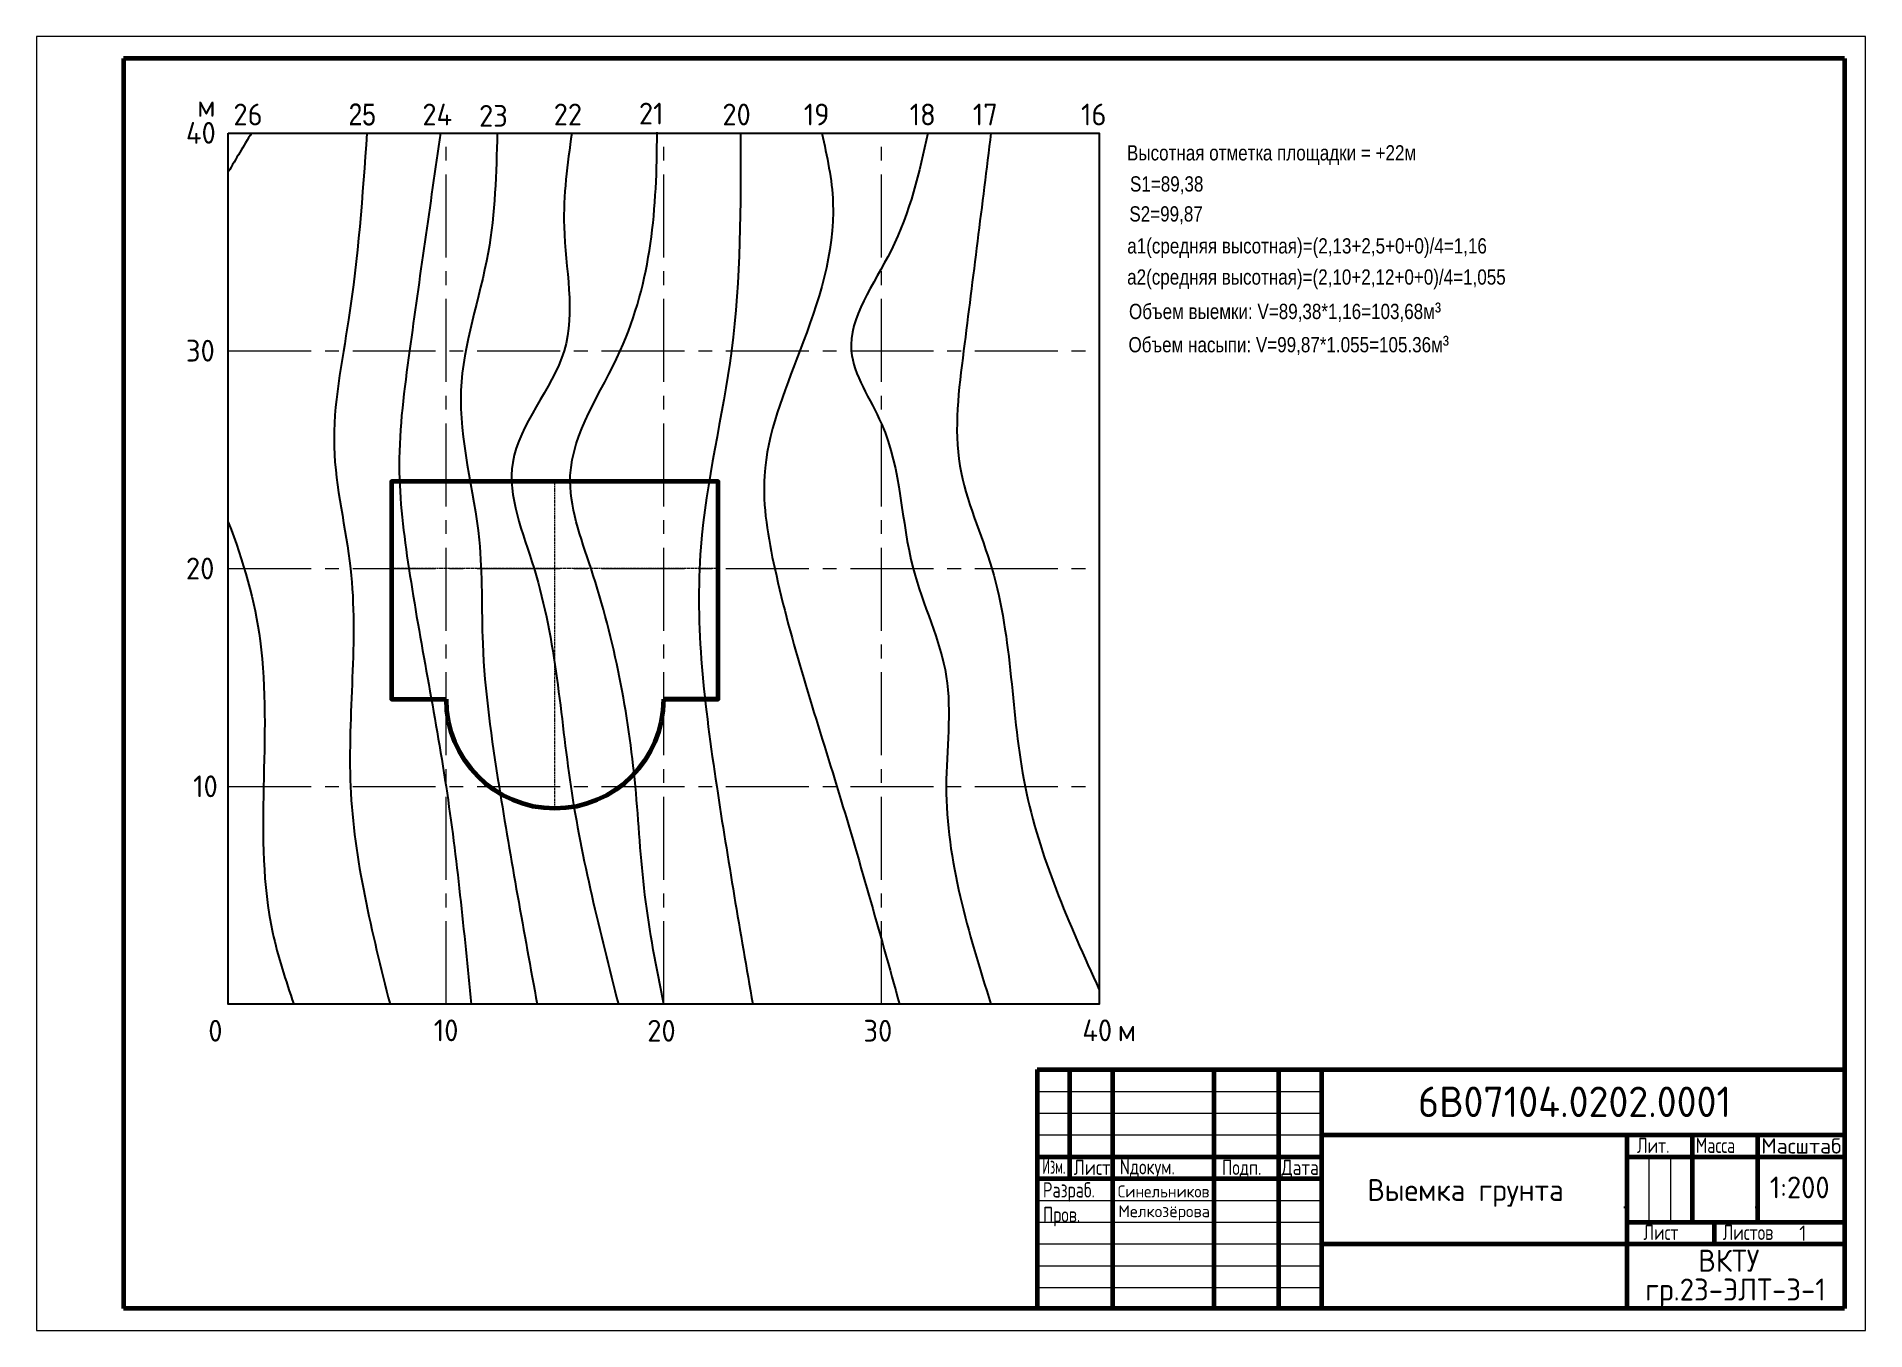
# Paper-space layout 'Layout1' of a CAD drawing. Extents: x -89 to 331, y -42 to 255.
# The model-space entities are those that its viewports show. They can reach past a viewport. Long polylines and large blocks are cut down to what shows.
import ezdxf
from ezdxf.enums import TextEntityAlignment as Align

# ---------------------------------------------------------------- set-up
doc = ezdxf.new("R2010")
doc.units = 0
doc.linetypes.add('ACAD_ISO04W100', pattern=[30, 24, -3, 0, -3])
doc.linetypes.add('CENTER2', pattern=[28.575, 19.05, -3.175, 3.175, -3.175])
doc.layers.get('0').update_dxf_attribs({"color": 6, "linetype": 'CONTINUOUS'})
for name, color, linetype in [('Высота', 7, 'CONTINUOUS'), ('Сетка координат', 7, 'CONTINUOUS'), ('Сооружение', 7, 'CONTINUOUS')]:
    doc.layers.add(name, color=color, linetype=linetype)
for name, color, linetype, lineweight in [('КОНТУР', 7, 'CONTINUOUS', 60), ('ОСИ', 14, 'CENTER2', 20), ('РАЗМЕРЫ', 164, 'CONTINUOUS', 20)]:
    doc.layers.add(name, color=color, linetype=linetype, lineweight=lineweight)
doc.layers.get('0').off()
doc.styles.add('RUSS', font='GOST_B.TTF')
doc.styles.get("Standard").update_dxf_attribs({"font": 'arial.ttf', "width": 0.8})

msp = doc.modelspace()

# ---------------------------------------------------------------- linework, layer by layer
at = {"layer": 'Высота', "color": 30, "true_color": 0xf26722}
for points in [[(3555.66, -529.46, 26000), (2612.79, 2640.02, 26000), (2200.06, 5733.15, 26000), (2168.49, 9470.54, 26000), (2218.16, 12904.17, 26000), (1813.75, 17345.86, 26000), (548.54, 21611.2, 26000), (-1034.54, 27877.43, 26000), (-369.76, 35806.93, 26000), (548.54, 37684.96, 26000), (1616.92, 39470.54, 26000)], [(-552.61, -228.74), (-554.41, -231.72), (-556.21, -234.69), (-557.95, -237.67)]]:
    msp.add_open_spline(points, degree=3, dxfattribs=at)
for points in [[(-526.13, -228.74), (-530.33, -271.62), (-533.64, -300.81), (-529.88, -328.74), (-529.88, -378.74), (-520.81, -428.74)], [(-509.22, -228.74), (-516.33, -278.74), (-518.69, -305.11), (-516.47, -328.74), (-507.95, -378.74), (-502.19, -428.74)], [(-496.19, -228.74), (-498.27, -256.16), (-504.52, -287.83), (-500.35, -322.15), (-499.52, -345.92), (-495.77, -378.74), (-487.01, -428.74)], [(-479.06, -228.74), (-480.84, -250.25), (-480.84, -278.74), (-492.64, -304.34), (-487.74, -328.74), (-479.3, -378.74), (-468.37, -428.74)], [(-457.95, -428.74), (-462.27, -403.61), (-464.45, -378.74), (-474.64, -328.74), (-479.4, -307.37), (-467.93, -278.74), (-459.48, -228.74), (-459.48, -228.53)], [(-440.31, -228.74), (-442.41, -278.74), (-449.43, -323.8), (-445.78, -378.74), (-437.5, -428.74)], [(-421.61, -228.74), (-419.08, -244.73), (-426.68, -278.74), (-434.83, -307.43), (-432.44, -328.74), (-418.19, -378.74), (-403.79, -428.74)], [(-397.29, -228.74), (-405.74, -255.69), (-414.88, -278.74), (-407.95, -295.5), (-400.67, -328.74), (-393.07, -353.48), (-393.07, -378.74), (-382.8, -428.74)], [(-382.8, -228.74), (-389.08, -278.74), (-389.93, -305.17), (-382.59, -328.74), (-374.97, -378.74), (-357.95, -425.42)]]:
    msp.add_spline(points, degree=3, dxfattribs=at)
msp.add_open_spline([(-557.95, -318.04), (-554.49, -327.08), (-545.67, -357.43), (-553.68, -396.54), (-544.74, -423.27), (-542.91, -428.74)], degree=3, knots=[94.831231, 94.831231, 94.831231, 94.831231, 123.109032, 190.04666, 207.26052, 207.26052, 207.26052, 207.26052], dxfattribs=at)
at = {"layer": 'КОНТУР'}
msp.add_lwpolyline([(-445.45, -358.74), (-445.45, -308.74), (-520.45, -308.74), (-520.45, -358.74), (-507.95, -358.74)], dxfattribs=at)
msp.add_lwpolyline([(-457.95, -358.74), (-445.45, -358.74)], close=True, dxfattribs=at)
msp.add_arc((-482.95, -358.74), 25, 180, 0, dxfattribs=at)
at = {"layer": 'ОСИ', "linetype": 'ACAD_ISO04W100', "ltscale": 0.001}
for p, q in [((-482.95, -383.74), (-482.95, -308.74)), ((-445.45, -328.74), (-520.45, -328.74))]:
    msp.add_line(p, q, dxfattribs=at)
at = {"layer": 'ОСИ'}
for points in [[(-507.95, -428.74), (-507.95, -428.74), (-507.95, -228.74)], [(-457.95, -428.74), (-457.95, -428.74), (-457.95, -228.74)], [(-407.95, -428.74), (-407.95, -428.74), (-407.95, -228.74)], [(-557.95, -278.74), (-557.95, -278.74), (-357.95, -278.74)], [(-557.95, -328.74), (-557.95, -328.74), (-357.95, -328.74)], [(-557.95, -378.74), (-557.95, -378.74), (-357.95, -378.74)]]:
    msp.add_lwpolyline(points, dxfattribs=at)
at = {"layer": 'Сетка координат'}
msp.add_lwpolyline([(-557.95, -228.74), (-357.95, -228.74), (-357.95, -428.74), (-557.95, -428.74)], close=True, dxfattribs=at)
at = {"layer": 'Сооружение'}
msp.add_lwpolyline([(-445.45, -358.74), (-445.45, -308.74)], dxfattribs=at)

# ---------------------------------------------------------------- texts
at = {"layer": 'РАЗМЕРЫ', "char_height": 5, "attachment_point": 1, "style": 'RUSS'}
for s, width, insert in [('м', 108.1592, (-565.09, -220.02)), ('26', 108.1592, (-556.77, -221.99)), ('24', 9.0469, (-513.38, -221.99)), ('23', 108.1592, (-500.36, -222.3)), ('22', 108.1592, (-483.22, -221.99)), ('21', 108.1592, (-463.65, -221.78)), ('20', 108.1592, (-444.48, -221.99)), ('19', 108.1592, (-425.78, -221.99)), ('18', 108.1592, (-401.46, -221.99)), ('17', 108.1592, (-386.96, -221.99)), ('16', 108.1592, (-362.11, -221.99)), ('40', 108.1592, (-567.67, -226.21)), ('30', 108.1592, (-567.67, -276.21)), ('20', 108.1592, (-567.67, -326.21)), ('10', 108.1592, (-566.01, -376.21)), ('0', 108.1592, (-562.54, -432.32)), ('10', 108.1592, (-510.75, -432.23)), ('20', 108.1592, (-461.73, -432.32)), ('30', 108.1592, (-412.08, -432.32)), ('40', 108.1592, (-361.82, -432.23)), ('м', 108.1592, (-353.67, -432.23))]:
    msp.add_mtext_dynamic_manual_height_columns(s, width=width, gutter_width=12.5, heights=[0], dxfattribs=dict(at, insert=insert))
at = {"layer": 'РАЗМЕРЫ', "insert": (-530.29, -221.99), "char_height": 5, "attachment_point": 1}
msp.add_mtext_dynamic_manual_height_columns('25', width=108.1592, gutter_width=12.5, heights=[0], dxfattribs=at)
at = {"layer": 'Сооружение', "char_height": 3.5, "attachment_point": 1}
for s, width, heights, insert in [('Высотная отметка площадки = +22м', 83.113, [0], (-351.56, -231.54)), ('S1=89,38', 243.2948, [0], (-350.87, -238.68)), ('S2=99,87', 243.2948, [0], (-351.01, -245.56)), ('a1(средняя высотная)=(2,13+2,5+0+0)/4=1,16', 107.2205, [2.5], (-351.5, -252.9)), ('a2(средняя высотная)=(2,10+2,12+0+0)/4=1,055', 107.2205, [2.5], (-351.52, -260.05)), ('Объем выемки: V=89,38*1,16=103,68м{\\H1.08333x;³}', 110.4573, [0], (-351.1, -267.66)), ('Объем насыпи: V=99,87*1.055=105.36м{\\H1.08333x;³}', 110.4573, [0], (-351.21, -275.29))]:
    msp.add_mtext_dynamic_manual_height_columns(s, width=width, gutter_width=12.5, heights=heights, dxfattribs=dict(at, insert=insert))

psp = doc.layouts.get("Layout1")

# ---------------------------------------------------------------- linework, layer by layer
at = {"layer": 'КОНТУР', "lineweight": 20}
for p, q in [((-88.73, 254.75), (-88.73, -42.25)), ((331.27, 254.75), (-88.73, 254.75)), ((331.27, -42.25), (331.27, 254.75)), ((141.5, 12.61), (206.5, 12.61)), ((141.5, 7.61), (206.5, 7.61)), ((141.5, 2.61), (206.5, 2.61)), ((281.5, -2.39), (281.5, -17.39)), ((286.5, -2.39), (286.5, -17.39)), ((141.5, -12.39), (206.5, -12.39)), ((141.5, -17.39), (206.5, -17.39)), ((141.5, -22.39), (206.5, -22.39)), ((141.5, -27.39), (206.5, -27.39)), ((141.5, -32.39), (206.5, -32.39)), ((-88.73, -42.25), (331.27, -42.25))]:
    psp.add_line(p, q, dxfattribs=at)
at = {"layer": 'КОНТУР', "lineweight": 60}
for p, q in [((326.5, 249.75), (-68.73, 249.75)), ((-68.73, 249.75), (-68.73, -37.25)), ((326.5, 249.75), (326.5, -37.25)), ((141.03, 17.61), (326.5, 17.61)), ((148.5, 17.61), (148.5, -7.82)), ((158.38, 17.61), (158.38, -37.5)), ((181.64, 17.61), (181.64, -37.5)), ((196.5, 17.61), (196.5, -7.39)), ((206.33, 17.61), (206.33, -37.5)), ((206.33, 2.61), (326.5, 2.61)), ((276.47, 2.61), (276.47, -37.03)), ((291.5, 2.61), (291.5, -17.39)), ((306.5, 2.61), (306.5, -17.71)), ((141.5, -2.39), (206.86, -2.39)), ((141.5, -7.39), (206.86, -7.39)), ((206.33, -22.39), (326.5, -22.39)), ((326.5, -37.25), (-68.73, -37.25))]:
    psp.add_line(p, q, dxfattribs=at)
at = {"layer": 'КОНТУР', "lineweight": 25}
for p, q in [((-68.73, -37.25), (-68.73, 17.75)), ((196.5, -7.39), (196.5, -7.39)), ((-68.73, -37.25), (116.5, -37.25))]:
    psp.add_line(p, q, dxfattribs=at)
at = {"layer": 'КОНТУР'}
for p, q in [((141.03, 17.61), (141.03, -37.25)), ((196.5, -2.39), (196.5, -2.39)), ((196.5, -2.39), (196.5, -37.39)), ((276.5, -2.39), (326.46, -2.39)), ((276.5, -17.39), (326.46, -17.39)), ((296.5, -17.39), (296.5, -22.39)), ((-13.5, -37.25), (-13.5, -37.25))]:
    psp.add_line(p, q, dxfattribs=at)
at = {"layer": 'КОНТУР', "linetype": 'ByBlock'}
for p, q in [((276.33, -14.16), (276.33, -13.79)), ((291.6, -15.3), (291.6, -13.79)), ((291.6, -15.3), (291.6, -13.79)), ((306.39, -13.78), (306.39, -14.15)), ((306.39, -13.78), (306.39, -14.15))]:
    psp.add_line(p, q, dxfattribs=at)

# ---------------------------------------------------------------- texts
at = {"layer": 'КОНТУР', "style": 'RUSS'}
for s, height, p in [('6В07104.0202.0001', 7, (228.54, 6.73)), ('Выемка грунта', 5, (216.9, -12.52)), ('1:200', 4.997, (309.32, -11.92))]:
    psp.add_text(s, height=height, dxfattribs=at).set_placement(p)
at = {"layer": 'КОНТУР', "style": 'RUSS', "width": 0.8}
for s, p in [('Лит.', (278.81, -1.52)), ('Масса', (292.32, -1.52)), ('Nдокум.', (160.05, -6.44)), ('Подп.', (183.52, -6.57)), ('Разраб.', (142.38, -11.74)), ('Пров.', (142.38, -17.4))]:
    psp.add_text(s, height=3.5, dxfattribs=at).set_placement(p)
at = {"layer": 'КОНТУР', "style": 'RUSS'}
for s, width, p, p2 in [('Масштаб', 0.984603, (307.33, -1.65), (325.76, -1.65)), ('Изм.', 0.599806, (142.26, -6.31), (147.56, -6.31)), ('Лист', 0.813309, (149.45, -6.57), (157.91, -6.57)), ('Дата', 0.773685, (197.15, -6.57), (205.74, -6.57))]:
    psp.add_text(s, height=3.5, dxfattribs=dict(at, width=width)).set_placement(p, p2, align=Align.FIT)
for s, height, p, p2 in [('Синельников', 2.7589, (159.58, -11.72), (180.61, -11.72)), ('Мелкозёрова', 2.706, (159.71, -16.26), (180.74, -16.26))]:
    psp.add_text(s, height=height, dxfattribs=at).set_placement(p, p2, align=Align.ALIGNED)
at = {"layer": 'КОНТУР', "lineweight": 60, "ltscale": 0.8, "style": 'RUSS', "width": 0.8}
psp.add_text('Лист', height=3.5, dxfattribs=at).set_placement((280.3, -21.49))
at = {"layer": 'КОНТУР', "ltscale": 0.8, "style": 'RUSS', "width": 0.8}
psp.add_text('Листов', height=3.5, dxfattribs=at).set_placement((298.5, -21.49))
at = {"layer": 'КОНТУР', "style": 'RUSS'}
for s, height, p in [('1', 3.52, (316.9, -21.69)), ('ВКТУ ', 5.046, (301.44, -28.77)), ('гр.23-ЭЛТ-3-1', 5.0461, (301.44, -35.39))]:
    psp.add_text(s, height=height, dxfattribs=at).set_placement(p, align=Align.CENTER)

# ---------------------------------------------------------------- viewports
at = {"layer": '0'}
psp.add_viewport(center=(97.31, 131.57), size=(315.74, 227.9156), view_center_point=(-415.94, -329.79), view_height=227.9156, status=3, dxfattribs=at)
at = {"layer": 'ОСИ'}
psp.add_viewport(center=(121.27, 106.25), size=(420, 297), view_center_point=(210, 148.5), view_height=297, dxfattribs=at)

doc.saveas('drawing.dxf')
